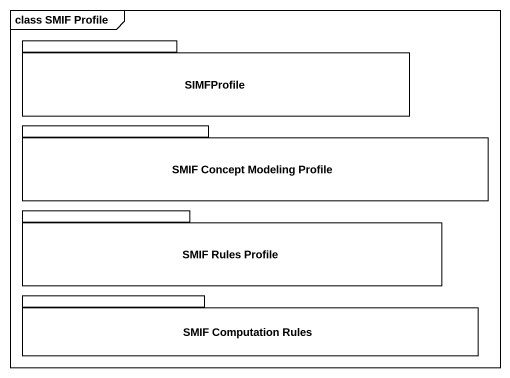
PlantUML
@startuml
mainframe class SMIF Profile
package SIMFProfile {
}
package "SMIF Concept Modeling Profile" as SMIF_Concept_Modeling {
}
package "SMIF Rules Profile" as SMIF_Rules_Profile {
}
package "SMIF Computation Rules" as SMIF_Computation_Rules {
}
@enduml
